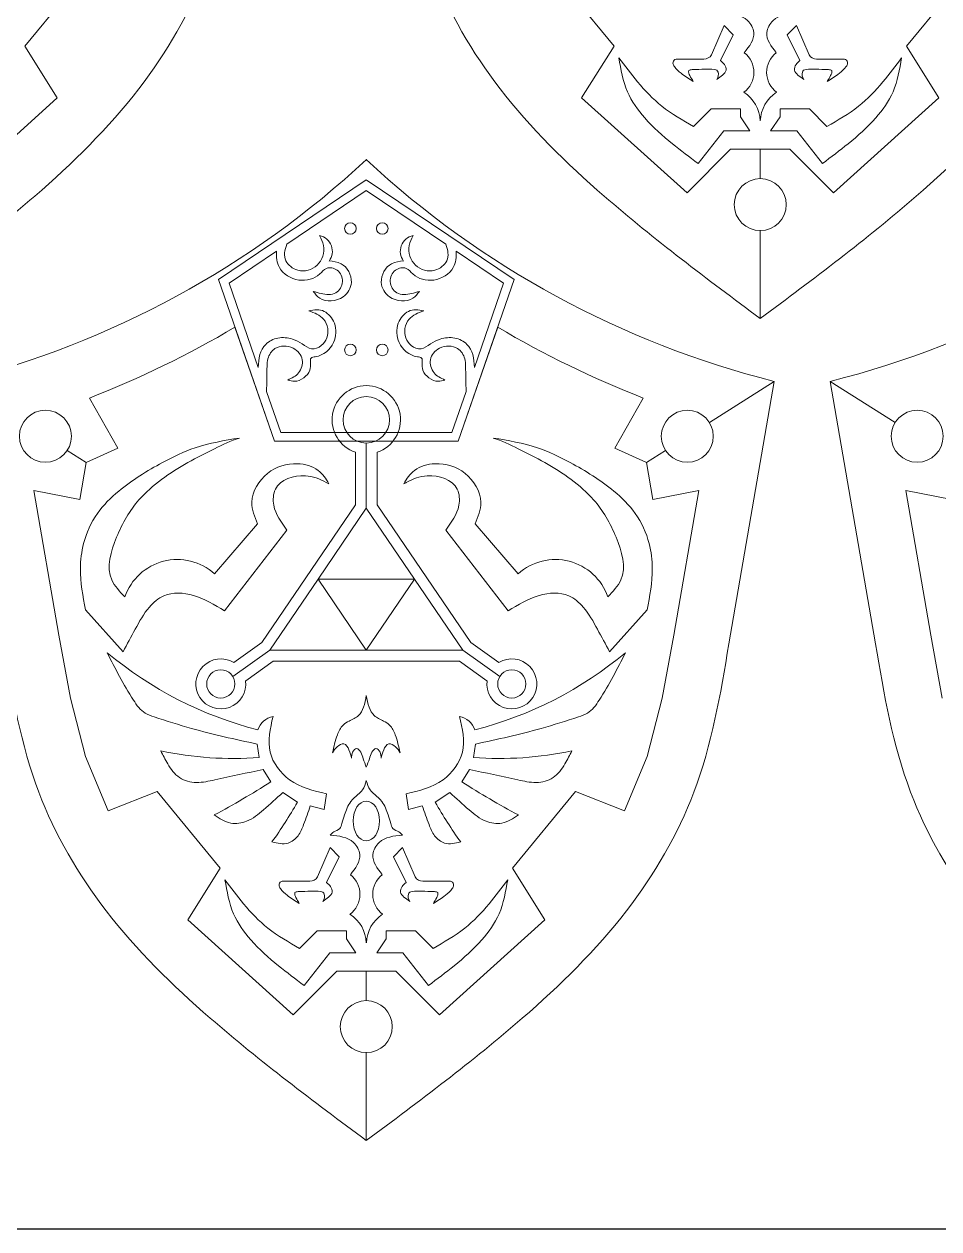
# Model space of a CAD drawing. Header units: inches. Extents: x 0 to 12, y 0 to 12.
# Drawn here: x 7.622 to 9.487, y 0 to 2.457 of the extents above; entities that cross this region are included whole.
import ezdxf

# ---------------------------------------------------------------- set-up
doc = ezdxf.new("R2010")
doc.units = ezdxf.units.IN
doc.header["$MEASUREMENT"] = 0
doc.layers.get('0').update_dxf_attribs({"color": 5})

msp = doc.modelspace()

# ---------------------------------------------------------------- linework, layer by layer
at = {"lineweight": 0}
for p, q in [((7.6236, 2.4115), (7.7522, 2.5676)), ((8.6962, 2.5676), (8.8248, 2.4115)), ((9.4213, 2.4115), (9.5498, 2.5676)), ((9.0236, 2.3937), (9.0493, 2.4535)), ((9.0679, 2.4349), (9.042, 2.3822)), ((9.0493, 2.4535), (9.0679, 2.4349)), ((9.1967, 2.4535), (9.1781, 2.4349)), ((9.1781, 2.4349), (9.204, 2.3822)), ((9.2224, 2.3937), (9.1967, 2.4535)), ((7.6896, 2.3059), (7.6236, 2.4115)), ((8.8248, 2.4115), (8.7588, 2.3059)), ((9.4872, 2.3059), (9.4213, 2.4115)), ((8.9542, 2.385), (9.008, 2.385)), ((9.2918, 2.385), (9.238, 2.385)), ((7.4747, 2.1124), (7.6896, 2.3059)), ((8.7588, 2.3059), (8.9736, 2.1124)), ((9.2724, 2.1124), (9.4872, 2.3059)), ((8.987, 2.2479), (9.023, 2.2839)), ((9.023, 2.2839), (9.0826, 2.2839)), ((9.0826, 2.2839), (9.0826, 2.2676)), ((9.0826, 2.2676), (9.1019, 2.2391)), ((9.1634, 2.2676), (9.1441, 2.2391)), ((9.2231, 2.2839), (9.1634, 2.2839)), ((9.1634, 2.2839), (9.1634, 2.2676)), ((9.259, 2.2479), (9.2231, 2.2839)), ((9.0485, 2.2391), (8.9961, 2.1722)), ((9.1019, 2.2391), (9.0485, 2.2391)), ((9.1441, 2.2391), (9.1975, 2.2391)), ((9.1975, 2.2391), (9.2499, 2.1722)), ((8.9736, 2.1124), (9.0626, 2.2014)), ((9.0626, 2.2014), (9.123, 2.2014)), ((9.123, 2.2014), (9.1834, 2.2014)), ((9.123, 2.1414), (9.123, 2.2014)), ((9.1834, 2.2014), (9.2724, 2.1124)), ((8.3197, 2.1393), (8.018, 1.9356)), ((8.6214, 1.9356), (8.3197, 2.1393)), ((8.1576, 2.0079), (8.3197, 2.1174)), ((8.3197, 2.1174), (8.4818, 2.0079)), ((9.123, 1.8561), (9.123, 2.0354)), ((8.0397, 1.9284), (8.1363, 1.9936)), ((8.5031, 1.9936), (8.5997, 1.9284)), ((8.018, 1.9356), (8.1323, 1.6058)), ((8.0993, 1.7564), (8.0397, 1.9284)), ((8.5071, 1.6058), (8.6214, 1.9356)), ((8.5997, 1.9284), (8.5401, 1.7564)), ((8.1323, 1.6058), (8.0517, 1.8385)), ((8.5877, 1.8385), (8.5071, 1.6058)), ((9.1513, 1.728), (9.0193, 1.644)), ((9.3978, 1.644), (9.2658, 1.728)), ((8.1452, 1.6239), (8.1164, 1.7071)), ((8.523, 1.7071), (8.4942, 1.6239)), ((7.7551, 1.6941), (7.8129, 1.5916)), ((8.8265, 1.5916), (8.8843, 1.6941)), ((8.3197, 1.6239), (8.1452, 1.6239)), ((8.4942, 1.6239), (8.3197, 1.6239)), ((8.3197, 1.6058), (8.1323, 1.6058)), ((8.1323, 1.6058), (8.3197, 1.6058)), ((8.5071, 1.6058), (8.3197, 1.6058)), ((8.3197, 1.6058), (8.5071, 1.6058)), ((8.3197, 1.4696), (8.3197, 1.6022)), ((7.7483, 1.5625), (7.7096, 1.5871)), ((7.8129, 1.5916), (7.7483, 1.5625)), ((8.2974, 1.5835), (8.2974, 1.4765)), ((8.342, 1.4765), (8.342, 1.5835)), ((8.8911, 1.5625), (8.8265, 1.5916)), ((8.9298, 1.5871), (8.8911, 1.5625)), ((7.7483, 1.5625), (7.7358, 1.4875)), ((8.9036, 1.4875), (8.8911, 1.5625)), ((7.7358, 1.4875), (7.6419, 1.5055)), ((7.6419, 1.5055), (7.6929, 1.2103)), ((8.9975, 1.5055), (8.9036, 1.4875)), ((8.9465, 1.2103), (8.9975, 1.5055)), ((9.5135, 1.4875), (9.4196, 1.5055)), ((9.4196, 1.5055), (9.4706, 1.2103)), ((8.2974, 1.4765), (8.1066, 1.1959)), ((8.5328, 1.1959), (8.342, 1.4765)), ((8.3197, 1.4696), (8.2213, 1.3248)), ((8.4182, 1.3248), (8.3197, 1.4696)), ((8.01, 1.3358), (8.098, 1.4374)), ((8.1578, 1.4249), (8.0303, 1.26)), ((8.4816, 1.4249), (8.6091, 1.26)), ((8.6294, 1.3358), (8.5414, 1.4374)), ((8.2213, 1.3248), (8.1228, 1.1801)), ((8.3197, 1.1801), (8.2213, 1.3248)), ((8.2213, 1.3248), (8.4182, 1.3248)), ((8.4182, 1.3248), (8.3197, 1.1801)), ((8.5166, 1.1801), (8.4182, 1.3248)), ((7.8238, 1.1769), (7.7469, 1.2619)), ((8.8156, 1.1769), (8.8925, 1.2619)), ((7.6929, 1.2103), (7.7162, 1.0821)), ((8.9232, 1.0821), (8.9465, 1.2103)), ((9.4706, 1.2103), (9.4939, 1.0821)), ((8.1228, 1.1801), (8.0476, 1.1262)), ((8.1066, 1.1959), (8.0494, 1.1549)), ((8.1228, 1.1801), (8.3197, 1.1801)), ((8.3197, 1.1801), (8.5166, 1.1801)), ((8.5166, 1.1801), (8.5918, 1.1262)), ((8.59, 1.1549), (8.5328, 1.1959)), ((8.0737, 1.1174), (8.13, 1.1578)), ((8.13, 1.1578), (8.3197, 1.1578)), ((8.3197, 1.1578), (8.5094, 1.1578)), ((8.5094, 1.1578), (8.5657, 1.1174)), ((7.7162, 1.0821), (7.7474, 0.963)), ((8.8921, 0.963), (8.9232, 1.0821)), ((8.1014, 0.9611), (8.0972, 0.9885)), ((8.538, 0.9611), (8.5422, 0.9885)), ((7.7474, 0.963), (7.793, 0.8527)), ((8.8464, 0.8527), (8.8921, 0.963)), ((8.1248, 0.9112), (8.1096, 0.9367)), ((8.5146, 0.9112), (8.5298, 0.9367)), ((7.793, 0.8527), (7.8929, 0.8916)), ((7.8929, 0.8916), (8.0215, 0.7355)), ((8.1792, 0.8698), (8.1492, 0.8897)), ((8.2385, 0.8872), (8.2336, 0.8552)), ((8.4009, 0.8872), (8.4058, 0.8552)), ((8.4602, 0.8698), (8.4902, 0.8897)), ((8.618, 0.7355), (8.7465, 0.8916)), ((8.7465, 0.8916), (8.8464, 0.8527)), ((8.2336, 0.8552), (8.2055, 0.8626)), ((8.4058, 0.8552), (8.4339, 0.8626)), ((8.2203, 0.7177), (8.246, 0.7775)), ((8.246, 0.7775), (8.2646, 0.7589)), ((8.3934, 0.7775), (8.3748, 0.7589)), ((8.4191, 0.7177), (8.3934, 0.7775)), ((8.2646, 0.7589), (8.2387, 0.7062)), ((8.3748, 0.7589), (8.4007, 0.7062)), ((8.0215, 0.7355), (7.9555, 0.6299)), ((8.6839, 0.6299), (8.618, 0.7355)), ((8.1509, 0.709), (8.2047, 0.709)), ((8.4885, 0.709), (8.4347, 0.709)), ((7.9555, 0.6299), (8.1703, 0.4364)), ((8.4691, 0.4364), (8.6839, 0.6299)), ((8.1837, 0.5719), (8.2197, 0.6079)), ((8.2197, 0.6079), (8.2793, 0.6079)), ((8.2793, 0.6079), (8.2793, 0.5916)), ((8.2793, 0.5916), (8.2986, 0.5631)), ((8.3601, 0.5916), (8.3408, 0.5631)), ((8.4198, 0.6079), (8.3601, 0.6079)), ((8.3601, 0.6079), (8.3601, 0.5916)), ((8.4557, 0.5719), (8.4198, 0.6079)), ((8.2452, 0.5631), (8.1928, 0.4962)), ((8.2986, 0.5631), (8.2452, 0.5631)), ((8.3408, 0.5631), (8.3942, 0.5631)), ((8.3942, 0.5631), (8.4466, 0.4962)), ((8.1703, 0.4364), (8.2593, 0.5254)), ((8.2593, 0.5254), (8.3197, 0.5254)), ((8.3197, 0.5254), (8.3801, 0.5254)), ((8.3197, 0.4654), (8.3197, 0.5254)), ((8.3801, 0.5254), (8.4691, 0.4364)), ((8.3197, 0.1801), (8.3197, 0.3594))]:
    msp.add_line(p, q, dxfattribs=at)
at = {"color": 250, "lineweight": 0}
for p, q in [((9.0588, 1.1929), (9.1513, 1.728)), ((9.2658, 1.728), (9.3583, 1.1929))]:
    msp.add_line(p, q, dxfattribs=at)
msp.add_lwpolyline([(0, 0), (12, 0), (12, 12), (0, 12)], close=True)
at = {"lineweight": 0}
for centre, radius in [((9.123, 2.0884), 0.053), ((8.2871, 2.0398), 0.0118), ((8.3523, 2.0398), 0.0118), ((8.2871, 1.7921), 0.0118), ((8.3523, 1.7921), 0.0118), ((7.6653, 1.6162), 0.053), ((8.9742, 1.6162), 0.053), ((9.443, 1.6162), 0.053), ((8.3197, 0.4124), 0.053)]:
    msp.add_circle(centre, radius, dxfattribs=at)
for centre, radius, start, end in [((9.0077, 2.4039), 0.0189, 271.0459, 327.1361), ((9.0594, 2.3581), 0.0506, 306.8379, 52.1804), ((9.1866, 2.3581), 0.0506, 127.8196, 233.1621), ((9.2383, 2.4039), 0.0189, 212.8639, 268.9541), ((9.0506, 2.2566), 0.0724, 1.9204, 57.3192), ((9.1954, 2.2566), 0.0724, 122.6808, 178.0796), ((8.2178, 1.9933), 0.0326, 322.4729, 78.1054), ((8.4216, 1.9933), 0.0326, 101.8946, 217.5271), ((7.0237, 3.5734), 2.0166, 291.266, 300.649), ((9.6157, 3.5734), 2.0166, 239.351, 248.734), ((8.3197, 1.6496), 0.0697, 90, 251.3478), ((8.3197, 1.6496), 0.0474, 0, 180), ((8.3197, 1.6496), 0.0697, 288.6522, 90), ((8.3197, 1.6496), 0.0474, 180, 0), ((7.9343, 1.2516), 0.1132, 48.0042, 160.7442), ((8.7052, 1.2516), 0.1132, 19.2558, 131.9958), ((8.2916, 1.7737), 0.7804, 230.1334, 255.6659), ((8.023, 1.1112), 0.051, 58.8504, 7.0054), ((8.3478, 1.7737), 0.7804, 284.3341, 309.8666), ((8.6164, 1.1112), 0.051, 172.9946, 121.1496), ((8.023, 1.1112), 0.0288, 0, 180), ((8.6164, 1.1112), 0.0288, 0, 180), ((8.023, 1.1112), 0.0288, 180, 0), ((8.6164, 1.1112), 0.0288, 180, 0), ((8.1378, 1.0041), 0.0417, 101.4674, 161.1937), ((8.5016, 1.0041), 0.0417, 18.8063, 78.5326), ((8.0494, 1.6705), 0.7114, 257.9267, 274.1924), ((8.59, 1.6705), 0.7114, 265.8076, 282.0733), ((7.1022, 2.5321), 1.9165, 298.2597, 302.2494), ((9.5372, 2.5321), 1.9165, 237.7506, 241.7403), ((7.3269, 1.3598), 0.9831, 324.5017, 330.1066), ((9.3125, 1.3598), 0.9831, 209.8934, 215.4983), ((8.2044, 0.7279), 0.0189, 271.0459, 327.1361), ((8.2561, 0.6821), 0.0506, 306.8379, 52.1804), ((8.3833, 0.6821), 0.0506, 127.8196, 233.1621), ((8.435, 0.7279), 0.0189, 212.8639, 268.9541), ((8.2473, 0.5806), 0.0724, 1.9204, 57.3192), ((8.3921, 0.5806), 0.0724, 122.6808, 178.0796)]:
    msp.add_arc(centre, radius, start, end, dxfattribs=at)
at = {"color": 250, "lineweight": 0}
for centre, start, end in [((7.0237, 3.5734), 284.1261, 312.9293), ((9.6157, 3.5734), 227.0707, 255.8739), ((8.8014, 3.5734), 284.1261, 312.9293)]:
    msp.add_arc(centre, 1.9029, start, end, dxfattribs=at)
at = {"lineweight": 0}
msp.add_ellipse((8.3197, 0.8317), major_axis=(0, 0.0405), ratio=0.665933, dxfattribs=at)
at = {"color": 250, "lineweight": 0}
for points in [[(7.3253, 1.8561), (7.4335, 1.9366), (7.6233, 2.0779), (7.8603, 2.3088), (8.0139, 2.5713), (8.0478, 2.7659), (8.0645, 2.8689)], [(9.123, 1.8561), (9.0149, 1.9366), (8.825, 2.0779), (8.588, 2.3088), (8.4345, 2.5713), (8.4006, 2.7659), (8.3839, 2.8689)], [(9.123, 1.8561), (9.2311, 1.9366), (9.421, 2.0779), (9.658, 2.3088), (9.8115, 2.5713), (9.8454, 2.7659), (9.8621, 2.8689)], [(8.3197, 0.1801), (8.2116, 0.2606), (8.0217, 0.4019), (7.7847, 0.6328), (7.6312, 0.8953), (7.5973, 1.0899), (7.5806, 1.1929)], [(8.3197, 0.1801), (8.4278, 0.2606), (8.6177, 0.4019), (8.8547, 0.6328), (9.0082, 0.8953), (9.0421, 1.0899), (9.0588, 1.1929)], [(10.0974, 0.1801), (9.9893, 0.2606), (9.7994, 0.4019), (9.5624, 0.6328), (9.4089, 0.8953), (9.375, 1.0899), (9.3583, 1.1929)]]:
    msp.add_open_spline(points, degree=3, knots=[0, 0, 0, 0, 0.0808468, 0.1419248, 0.197496, 0.2597021, 0.2597021, 0.2597021, 0.2597021], dxfattribs=at)
at = {"lineweight": 0}
for points, knots in [([(9.0904, 2.3981), (9.1007, 2.4114), (9.1173, 2.4327), (9.0946, 2.4742), (9.0672, 2.4772), (9.0495, 2.4791)], [0, 0, 0, 0, 0.00906876, 0.01459213, 0.02458282, 0.02458282, 0.02458282, 0.02458282]), ([(9.1556, 2.3981), (9.1453, 2.4114), (9.1288, 2.4327), (9.1514, 2.4742), (9.1788, 2.4772), (9.1965, 2.4791)], [0, 0, 0, 0, 0.00906876, 0.01459213, 0.02458282, 0.02458282, 0.02458282, 0.02458282]), ([(8.9961, 2.1722), (8.9786, 2.1855), (8.9404, 2.2142), (8.8887, 2.2599), (8.8466, 2.3189), (8.8388, 2.3639), (8.8347, 2.3876)], [0, 0, 0, 0, 0.01319771, 0.02863214, 0.04139854, 0.05566643, 0.05566643, 0.05566643, 0.05566643]), ([(8.987, 2.2479), (8.9647, 2.2606), (8.9219, 2.2849), (8.8735, 2.336), (8.8471, 2.3711), (8.8347, 2.3876)], [0, 0, 0, 0, 0.0153222, 0.02936662, 0.04175131, 0.04175131, 0.04175131, 0.04175131]), ([(8.9863, 2.3395), (8.9779, 2.3448), (8.9639, 2.3537), (8.9501, 2.3663), (8.9435, 2.3767), (8.9476, 2.3847), (8.9523, 2.3849), (8.9542, 2.385)], [0, 0, 0, 0, 0.00596177, 0.00986587, 0.01130521, 0.01296865, 0.01403095, 0.01403095, 0.01403095, 0.01403095]), ([(9.2499, 2.1722), (9.2674, 2.1855), (9.3056, 2.2142), (9.3573, 2.2599), (9.3994, 2.3189), (9.4072, 2.3639), (9.4113, 2.3876)], [0, 0, 0, 0, 0.01319771, 0.02863214, 0.04139854, 0.05566643, 0.05566643, 0.05566643, 0.05566643]), ([(9.259, 2.2479), (9.2813, 2.2606), (9.3241, 2.2849), (9.3725, 2.336), (9.3989, 2.3711), (9.4113, 2.3876)], [0, 0, 0, 0, 0.0153222, 0.02936662, 0.04175131, 0.04175131, 0.04175131, 0.04175131]), ([(9.2597, 2.3395), (9.2681, 2.3448), (9.2821, 2.3537), (9.2959, 2.3663), (9.3025, 2.3767), (9.2984, 2.3847), (9.2937, 2.3849), (9.2918, 2.385)], [0, 0, 0, 0, 0.00596177, 0.00986587, 0.01130521, 0.01296865, 0.01403095, 0.01403095, 0.01403095, 0.01403095]), ([(8.9863, 2.3395), (8.9839, 2.3436), (8.9806, 2.3492), (8.9772, 2.3562), (8.9763, 2.3633), (8.9921, 2.3639), (9.0073, 2.3646), (9.0244, 2.3647), (9.0348, 2.363), (9.0395, 2.3554), (9.037, 2.3484), (9.0344, 2.3438)], [0, 0, 0, 0, 0.00278599, 0.00388366, 0.00486863, 0.00626844, 0.01134116, 0.01538852, 0.01640716, 0.01732059, 0.0203083, 0.0203083, 0.0203083, 0.0203083]), ([(9.042, 2.3822), (9.0449, 2.3798), (9.051, 2.3749), (9.0568, 2.3568), (9.0414, 2.35), (9.0346, 2.344), (9.0344, 2.3438)], [0, 0, 0, 0, 0.002263082, 0.004672888, 0.009805081, 0.009973743, 0.009973743, 0.009973743, 0.009973743]), ([(9.204, 2.3822), (9.2011, 2.3798), (9.195, 2.3749), (9.1892, 2.3568), (9.2046, 2.35), (9.2114, 2.344), (9.2116, 2.3438)], [0, 0, 0, 0, 0.002263082, 0.004672888, 0.009805081, 0.009973743, 0.009973743, 0.009973743, 0.009973743]), ([(9.2597, 2.3395), (9.2621, 2.3436), (9.2654, 2.3492), (9.2688, 2.3562), (9.2697, 2.3633), (9.2539, 2.3639), (9.2387, 2.3646), (9.2216, 2.3647), (9.2112, 2.363), (9.2065, 2.3554), (9.209, 2.3484), (9.2116, 2.3438)], [0, 0, 0, 0, 0.00278599, 0.00388366, 0.00486863, 0.00626844, 0.01134116, 0.01538852, 0.01640716, 0.01732059, 0.0203083, 0.0203083, 0.0203083, 0.0203083]), ([(8.2245, 2.0252), (8.2278, 2.0187), (8.2374, 1.9994), (8.2251, 1.9594), (8.1821, 1.9478), (8.1488, 1.9736), (8.1532, 1.9956), (8.1576, 2.0079)], [0, 0, 0, 0, 0.00433671, 0.01277802, 0.0209013, 0.027078, 0.03417887, 0.03417887, 0.03417887, 0.03417887]), ([(8.4149, 2.0252), (8.4116, 2.0187), (8.402, 1.9994), (8.4143, 1.9594), (8.4573, 1.9478), (8.4906, 1.9736), (8.4862, 1.9956), (8.4818, 2.0079)], [0, 0, 0, 0, 0.00433671, 0.01277802, 0.0209013, 0.027078, 0.03417887, 0.03417887, 0.03417887, 0.03417887]), ([(8.1363, 1.9936), (8.1362, 1.9816), (8.1382, 1.9539), (8.1807, 1.9278), (8.2198, 1.9385), (8.2378, 1.9626), (8.264, 1.9572), (8.2759, 1.931), (8.2588, 1.9025), (8.2312, 1.9054), (8.2166, 1.91), (8.2114, 1.9116)], [0.00161532, 0.00161532, 0.00161532, 0.00161532, 0.00843951, 0.01794767, 0.02676165, 0.03034979, 0.03473275, 0.03990875, 0.04526398, 0.05124625, 0.05456569, 0.05456569, 0.05456569, 0.05456569]), ([(8.5031, 1.9936), (8.5032, 1.9816), (8.5012, 1.9539), (8.4587, 1.9278), (8.4196, 1.9385), (8.4016, 1.9626), (8.3754, 1.9572), (8.3635, 1.931), (8.3806, 1.9025), (8.4082, 1.9054), (8.4228, 1.91), (8.428, 1.9116)], [0.00161532, 0.00161532, 0.00161532, 0.00161532, 0.00843951, 0.01794767, 0.02676165, 0.03034979, 0.03473275, 0.03990875, 0.04526398, 0.05124625, 0.05456569, 0.05456569, 0.05456569, 0.05456569]), ([(8.2114, 1.9116), (8.2154, 1.9063), (8.2294, 1.8883), (8.2731, 1.8921), (8.297, 1.9322), (8.2757, 1.9706), (8.2522, 1.9727), (8.2436, 1.9735)], [0.00033634, 0.00033634, 0.00033634, 0.00033634, 0.0041984, 0.013742, 0.02052441, 0.02924261, 0.03426993, 0.03426993, 0.03426993, 0.03426993]), ([(8.428, 1.9116), (8.424, 1.9063), (8.4101, 1.8883), (8.3663, 1.8921), (8.3424, 1.9322), (8.3637, 1.9706), (8.3872, 1.9727), (8.3958, 1.9735)], [0.00033634, 0.00033634, 0.00033634, 0.00033634, 0.0041984, 0.013742, 0.02052441, 0.02924261, 0.03426993, 0.03426993, 0.03426993, 0.03426993]), ([(8.2025, 1.8719), (8.2139, 1.8677), (8.2319, 1.8608), (8.2455, 1.8308), (8.2355, 1.8015), (8.2071, 1.7905), (8.1892, 1.8057), (8.1673, 1.8161), (8.1398, 1.8195), (8.1045, 1.8013), (8.0999, 1.7749), (8.0993, 1.7564)], [0.00030639, 0.00030639, 0.00030639, 0.00030639, 0.00723422, 0.01140536, 0.01883983, 0.0229945, 0.02731397, 0.03175048, 0.03768136, 0.04330908, 0.05350238, 0.05350238, 0.05350238, 0.05350238]), ([(8.1595, 1.7308), (8.164, 1.7293), (8.1809, 1.7246), (8.2059, 1.7433), (8.206, 1.7635), (8.2051, 1.7771), (8.2306, 1.7791), (8.257, 1.8021), (8.2604, 1.8456), (8.2346, 1.8759), (8.2137, 1.8747), (8.2025, 1.8719)], [0.000453, 0.000453, 0.000453, 0.000453, 0.00323887, 0.01091014, 0.01408877, 0.01589701, 0.01769875, 0.02708716, 0.03507638, 0.0414146, 0.04796878, 0.04796878, 0.04796878, 0.04796878]), ([(8.4799, 1.7308), (8.4754, 1.7293), (8.4585, 1.7246), (8.4335, 1.7433), (8.4334, 1.7635), (8.4343, 1.7771), (8.4088, 1.7791), (8.3824, 1.8021), (8.379, 1.8456), (8.4048, 1.8759), (8.4257, 1.8747), (8.4369, 1.8719)], [0.000453, 0.000453, 0.000453, 0.000453, 0.00323887, 0.01091014, 0.01408877, 0.01589701, 0.01769875, 0.02708716, 0.03507638, 0.0414146, 0.04796878, 0.04796878, 0.04796878, 0.04796878]), ([(8.4369, 1.8719), (8.4255, 1.8677), (8.4075, 1.8608), (8.3939, 1.8308), (8.4039, 1.8015), (8.4323, 1.7905), (8.4502, 1.8057), (8.4721, 1.8161), (8.4997, 1.8195), (8.535, 1.8013), (8.5395, 1.7749), (8.5401, 1.7564)], [0.00030639, 0.00030639, 0.00030639, 0.00030639, 0.00723422, 0.01140536, 0.01883983, 0.0229945, 0.02731397, 0.03175048, 0.03768136, 0.04330908, 0.05350238, 0.05350238, 0.05350238, 0.05350238]), ([(8.1595, 1.7308), (8.1678, 1.7347), (8.1846, 1.7427), (8.1939, 1.7741), (8.1708, 1.8015), (8.1338, 1.8018), (8.1181, 1.7778), (8.1168, 1.7469), (8.1165, 1.7245), (8.1164, 1.7071)], [0.0000638, 0.0000638, 0.0000638, 0.0000638, 0.00537861, 0.01092551, 0.01688756, 0.02427956, 0.02934575, 0.0323294, 0.04278048, 0.04278048, 0.04278048, 0.04278048]), ([(8.4799, 1.7308), (8.4716, 1.7347), (8.4548, 1.7427), (8.4455, 1.7741), (8.4686, 1.8015), (8.5056, 1.8018), (8.5213, 1.7778), (8.5226, 1.7469), (8.5229, 1.7245), (8.523, 1.7071)], [0.0000638, 0.0000638, 0.0000638, 0.0000638, 0.00537861, 0.01092551, 0.01688756, 0.02427956, 0.02934575, 0.0323294, 0.04278048, 0.04278048, 0.04278048, 0.04278048]), ([(8.0611, 1.6125), (8.0305, 1.6074), (7.9757, 1.5984), (7.8935, 1.5585), (7.8244, 1.5159), (7.7671, 1.46), (7.7416, 1.4033), (7.7334, 1.335), (7.7417, 1.29), (7.7469, 1.2619)], [0, 0, 0, 0, 0.0185093, 0.0331391, 0.054433, 0.0670295, 0.0805547, 0.0908208, 0.1078467, 0.1078467, 0.1078467, 0.1078467]), ([(7.8274, 1.289), (7.8167, 1.2998), (7.7846, 1.3324), (7.8081, 1.4148), (7.8576, 1.4999), (7.9367, 1.5537), (8.0081, 1.59), (8.0435, 1.6069), (8.0611, 1.6125)], [0, 0, 0, 0, 0.00874255, 0.02624393, 0.04399088, 0.06904044, 0.08130712, 0.09240467, 0.09240467, 0.09240467, 0.09240467]), ([(8.5783, 1.6125), (8.6089, 1.6074), (8.6637, 1.5984), (8.7459, 1.5585), (8.815, 1.5159), (8.8723, 1.46), (8.8979, 1.4033), (8.906, 1.335), (8.8977, 1.29), (8.8925, 1.2619)], [0, 0, 0, 0, 0.0185093, 0.0331391, 0.054433, 0.0670295, 0.0805547, 0.0908208, 0.1078467, 0.1078467, 0.1078467, 0.1078467]), ([(8.812, 1.289), (8.8227, 1.2998), (8.8548, 1.3324), (8.8313, 1.4148), (8.7818, 1.4999), (8.7027, 1.5537), (8.6313, 1.59), (8.5959, 1.6069), (8.5783, 1.6125)], [0, 0, 0, 0, 0.00874255, 0.02624393, 0.04399088, 0.06904044, 0.08130712, 0.09240467, 0.09240467, 0.09240467, 0.09240467]), ([(8.098, 1.4374), (8.092, 1.452), (8.0772, 1.4881), (8.1132, 1.5474), (8.1723, 1.5658), (8.2222, 1.5516), (8.2373, 1.5299), (8.2432, 1.5194)], [0, 0, 0, 0, 0.0091162, 0.02256182, 0.03539583, 0.04424211, 0.051276, 0.051276, 0.051276, 0.051276]), ([(8.5414, 1.4374), (8.5474, 1.452), (8.5622, 1.4881), (8.5263, 1.5474), (8.4671, 1.5658), (8.4172, 1.5516), (8.4021, 1.5299), (8.3963, 1.5194)], [0, 0, 0, 0, 0.0091162, 0.02256182, 0.03539583, 0.04424211, 0.051276, 0.051276, 0.051276, 0.051276]), ([(8.1578, 1.4249), (8.1462, 1.4407), (8.128, 1.4654), (8.1306, 1.5232), (8.1905, 1.5433), (8.2266, 1.5282), (8.2415, 1.5203), (8.2432, 1.5194)], [0, 0, 0, 0, 0.01143883, 0.01801906, 0.03139935, 0.04037691, 0.0415103, 0.0415103, 0.0415103, 0.0415103]), ([(8.4816, 1.4249), (8.4932, 1.4407), (8.5114, 1.4654), (8.5088, 1.5232), (8.4489, 1.5433), (8.4128, 1.5282), (8.3979, 1.5203), (8.3963, 1.5194)], [0, 0, 0, 0, 0.01143883, 0.01801906, 0.03139935, 0.04037691, 0.0415103, 0.0415103, 0.0415103, 0.0415103]), ([(7.8238, 1.1769), (7.832, 1.1921), (7.8485, 1.2232), (7.8716, 1.2651), (7.9114, 1.2998), (7.9734, 1.2955), (8.0103, 1.2725), (8.0303, 1.26)], [0, 0, 0, 0, 0.01038254, 0.02111262, 0.02864786, 0.04065201, 0.05478983, 0.05478983, 0.05478983, 0.05478983]), ([(8.8156, 1.1769), (8.8074, 1.1921), (8.7909, 1.2232), (8.7678, 1.2651), (8.728, 1.2998), (8.6661, 1.2955), (8.6291, 1.2725), (8.6091, 1.26)], [0, 0, 0, 0, 0.01038254, 0.02111262, 0.02864786, 0.04065201, 0.05478983, 0.05478983, 0.05478983, 0.05478983]), ([(8.0972, 0.9885), (8.0522, 0.9983), (7.9811, 1.0138), (7.9065, 1.0377), (7.8626, 1.0519), (7.8295, 1.0996), (7.8078, 1.1424), (7.7913, 1.1747)], [0, 0, 0, 0, 0.02753964, 0.04351363, 0.0474821, 0.05463243, 0.07669562, 0.07669562, 0.07669562, 0.07669562]), ([(8.5422, 0.9885), (8.5872, 0.9983), (8.6583, 1.0138), (8.7329, 1.0377), (8.7768, 1.0519), (8.8099, 1.0996), (8.8316, 1.1424), (8.8481, 1.1747)], [0, 0, 0, 0, 0.02753964, 0.04351363, 0.0474821, 0.05463243, 0.07669562, 0.07669562, 0.07669562, 0.07669562]), ([(8.3197, 1.0876), (8.3182, 1.0795), (8.3154, 1.065), (8.3047, 1.0441), (8.2864, 1.0369), (8.269, 1.0265), (8.2578, 1.0027), (8.2536, 0.9831), (8.2509, 0.9708)], [0, 0, 0, 0, 0.00496667, 0.00889983, 0.01334248, 0.01630321, 0.02086423, 0.02843291, 0.02843291, 0.02843291, 0.02843291]), ([(8.3197, 1.0876), (8.3212, 1.0795), (8.324, 1.065), (8.3348, 1.0441), (8.353, 1.0369), (8.3704, 1.0265), (8.3816, 1.0027), (8.3858, 0.9831), (8.3885, 0.9708)], [0, 0, 0, 0, 0.00496667, 0.00889983, 0.01334248, 0.01630321, 0.02086423, 0.02843291, 0.02843291, 0.02843291, 0.02843291]), ([(8.2385, 0.8872), (8.2119, 0.8935), (8.1626, 0.9053), (8.1124, 0.972), (8.1237, 1.0202), (8.1295, 1.045)], [0, 0, 0, 0, 0.01607831, 0.02987121, 0.04449574, 0.04449574, 0.04449574, 0.04449574]), ([(8.4009, 0.8872), (8.4275, 0.8935), (8.4768, 0.9053), (8.527, 0.972), (8.5157, 1.0202), (8.5099, 1.045)], [0, 0, 0, 0, 0.01607831, 0.02987121, 0.04449574, 0.04449574, 0.04449574, 0.04449574]), ([(8.2895, 0.9597), (8.2882, 0.9651), (8.2856, 0.9756), (8.2755, 0.9936), (8.2585, 0.9836), (8.2535, 0.9751), (8.2509, 0.9708)], [0, 0, 0, 0, 0.00351206, 0.00679766, 0.00978558, 0.01288207, 0.01288207, 0.01288207, 0.01288207]), ([(8.3499, 0.9597), (8.3512, 0.9651), (8.3538, 0.9756), (8.3639, 0.9936), (8.3809, 0.9836), (8.3859, 0.9751), (8.3885, 0.9708)], [0, 0, 0, 0, 0.00351206, 0.00679766, 0.00978558, 0.01288207, 0.01288207, 0.01288207, 0.01288207]), ([(8.1096, 0.9367), (8.0767, 0.9299), (8.0314, 0.9205), (7.9743, 0.9072), (7.9358, 0.9167), (7.915, 0.9461), (7.905, 0.966), (7.9006, 0.9749)], [0, 0, 0, 0, 0.02023305, 0.02779216, 0.03497388, 0.04239776, 0.04841567, 0.04841567, 0.04841567, 0.04841567]), ([(8.3197, 0.9415), (8.3175, 0.9473), (8.3135, 0.9576), (8.3101, 0.9707), (8.3003, 0.9832), (8.2898, 0.9716), (8.2896, 0.9638), (8.2895, 0.9597)], [0, 0, 0, 0, 0.00367448, 0.00651244, 0.00872326, 0.0109429, 0.0134626, 0.0134626, 0.0134626, 0.0134626]), ([(8.3197, 0.9415), (8.3219, 0.9473), (8.3259, 0.9576), (8.3293, 0.9707), (8.3391, 0.9832), (8.3496, 0.9716), (8.3498, 0.9638), (8.3499, 0.9597)], [0, 0, 0, 0, 0.00367448, 0.00651244, 0.00872326, 0.0109429, 0.0134626, 0.0134626, 0.0134626, 0.0134626]), ([(8.5298, 0.9367), (8.5627, 0.9299), (8.608, 0.9205), (8.6651, 0.9072), (8.7036, 0.9167), (8.7244, 0.9461), (8.7344, 0.966), (8.7388, 0.9749)], [0, 0, 0, 0, 0.02023305, 0.02779216, 0.03497388, 0.04239776, 0.04841567, 0.04841567, 0.04841567, 0.04841567]), ([(8.3197, 0.9141), (8.3178, 0.9073), (8.3146, 0.8961), (8.3007, 0.8841), (8.2847, 0.87), (8.2762, 0.8477), (8.2705, 0.8293), (8.2667, 0.8139), (8.2536, 0.8113), (8.2483, 0.8054), (8.2462, 0.8031)], [0, 0, 0, 0, 0.00412311, 0.00675957, 0.01082209, 0.01687384, 0.02044886, 0.02277519, 0.025562, 0.02745838, 0.02745838, 0.02745838, 0.02745838]), ([(8.3197, 0.9141), (8.3216, 0.9073), (8.3248, 0.8961), (8.3387, 0.8841), (8.3548, 0.87), (8.3632, 0.8477), (8.3689, 0.8293), (8.3727, 0.8139), (8.3858, 0.8113), (8.3911, 0.8054), (8.3932, 0.8031)], [0, 0, 0, 0, 0.00412311, 0.00675957, 0.01082209, 0.01687384, 0.02044886, 0.02277519, 0.025562, 0.02745838, 0.02745838, 0.02745838, 0.02745838]), ([(8.1492, 0.8897), (8.1364, 0.8778), (8.1133, 0.8566), (8.0802, 0.8292), (8.0404, 0.8235), (8.0203, 0.8368), (8.0096, 0.844)], [0, 0, 0, 0, 0.01052872, 0.01884852, 0.02537562, 0.03288337, 0.03288337, 0.03288337, 0.03288337]), ([(8.4902, 0.8897), (8.503, 0.8778), (8.5261, 0.8566), (8.5592, 0.8292), (8.599, 0.8235), (8.6191, 0.8368), (8.6298, 0.844)], [0, 0, 0, 0, 0.01052872, 0.01884852, 0.02537562, 0.03288337, 0.03288337, 0.03288337, 0.03288337]), ([(8.2055, 0.8626), (8.2011, 0.8498), (8.1938, 0.829), (8.1825, 0.8006), (8.1585, 0.7814), (8.1386, 0.7862), (8.1273, 0.7889)], [0, 0, 0, 0, 0.00813648, 0.01321573, 0.01827977, 0.02485473, 0.02485473, 0.02485473, 0.02485473]), ([(8.4339, 0.8626), (8.4383, 0.8498), (8.4456, 0.829), (8.4569, 0.8006), (8.4809, 0.7814), (8.5009, 0.7862), (8.5121, 0.7889)], [0, 0, 0, 0, 0.00813648, 0.01321573, 0.01827977, 0.02485473, 0.02485473, 0.02485473, 0.02485473]), ([(8.2871, 0.7221), (8.2974, 0.7354), (8.314, 0.7567), (8.2913, 0.7982), (8.2639, 0.8012), (8.2462, 0.8031)], [0, 0, 0, 0, 0.00906876, 0.01459213, 0.02458282, 0.02458282, 0.02458282, 0.02458282]), ([(8.3523, 0.7221), (8.342, 0.7354), (8.3255, 0.7567), (8.3481, 0.7982), (8.3755, 0.8012), (8.3932, 0.8031)], [0, 0, 0, 0, 0.00906876, 0.01459213, 0.02458282, 0.02458282, 0.02458282, 0.02458282]), ([(8.1928, 0.4962), (8.1753, 0.5095), (8.1371, 0.5382), (8.0854, 0.5839), (8.0433, 0.6429), (8.0355, 0.6879), (8.0314, 0.7116)], [0, 0, 0, 0, 0.01319771, 0.02863214, 0.04139854, 0.05566643, 0.05566643, 0.05566643, 0.05566643]), ([(8.1837, 0.5719), (8.1614, 0.5846), (8.1186, 0.6089), (8.0702, 0.66), (8.0438, 0.6951), (8.0314, 0.7116)], [0, 0, 0, 0, 0.0153222, 0.02936662, 0.04175131, 0.04175131, 0.04175131, 0.04175131]), ([(8.183, 0.6635), (8.1746, 0.6688), (8.1606, 0.6777), (8.1468, 0.6903), (8.1402, 0.7007), (8.1443, 0.7087), (8.149, 0.7089), (8.1509, 0.709)], [0, 0, 0, 0, 0.00596177, 0.00986587, 0.01130521, 0.01296865, 0.01403095, 0.01403095, 0.01403095, 0.01403095]), ([(8.183, 0.6635), (8.1806, 0.6676), (8.1773, 0.6732), (8.1739, 0.6802), (8.173, 0.6873), (8.1888, 0.6879), (8.204, 0.6886), (8.2211, 0.6887), (8.2315, 0.687), (8.2362, 0.6794), (8.2337, 0.6724), (8.2311, 0.6678)], [0, 0, 0, 0, 0.00278599, 0.00388366, 0.00486863, 0.00626844, 0.01134116, 0.01538852, 0.01640716, 0.01732059, 0.0203083, 0.0203083, 0.0203083, 0.0203083]), ([(8.2387, 0.7062), (8.2416, 0.7038), (8.2477, 0.6989), (8.2535, 0.6808), (8.2381, 0.674), (8.2313, 0.668), (8.2311, 0.6678)], [0, 0, 0, 0, 0.002263082, 0.004672888, 0.009805081, 0.009973743, 0.009973743, 0.009973743, 0.009973743]), ([(8.4007, 0.7062), (8.3978, 0.7038), (8.3917, 0.6989), (8.3859, 0.6808), (8.4013, 0.674), (8.4081, 0.668), (8.4083, 0.6678)], [0, 0, 0, 0, 0.002263082, 0.004672888, 0.009805081, 0.009973743, 0.009973743, 0.009973743, 0.009973743]), ([(8.4564, 0.6635), (8.4588, 0.6676), (8.4621, 0.6732), (8.4655, 0.6802), (8.4664, 0.6873), (8.4506, 0.6879), (8.4354, 0.6886), (8.4183, 0.6887), (8.4079, 0.687), (8.4032, 0.6794), (8.4057, 0.6724), (8.4083, 0.6678)], [0, 0, 0, 0, 0.00278599, 0.00388366, 0.00486863, 0.00626844, 0.01134116, 0.01538852, 0.01640716, 0.01732059, 0.0203083, 0.0203083, 0.0203083, 0.0203083]), ([(8.4466, 0.4962), (8.4641, 0.5095), (8.5023, 0.5382), (8.554, 0.5839), (8.5961, 0.6429), (8.6039, 0.6879), (8.608, 0.7116)], [0, 0, 0, 0, 0.01319771, 0.02863214, 0.04139854, 0.05566643, 0.05566643, 0.05566643, 0.05566643]), ([(8.4557, 0.5719), (8.478, 0.5846), (8.5208, 0.6089), (8.5692, 0.66), (8.5956, 0.6951), (8.608, 0.7116)], [0, 0, 0, 0, 0.0153222, 0.02936662, 0.04175131, 0.04175131, 0.04175131, 0.04175131]), ([(8.4564, 0.6635), (8.4648, 0.6688), (8.4788, 0.6777), (8.4926, 0.6903), (8.4992, 0.7007), (8.4951, 0.7087), (8.4904, 0.7089), (8.4885, 0.709)], [0, 0, 0, 0, 0.00596177, 0.00986587, 0.01130521, 0.01296865, 0.01403095, 0.01403095, 0.01403095, 0.01403095])]:
    msp.add_open_spline(points, degree=3, knots=knots, dxfattribs=at)

doc.saveas('drawing.dxf')
